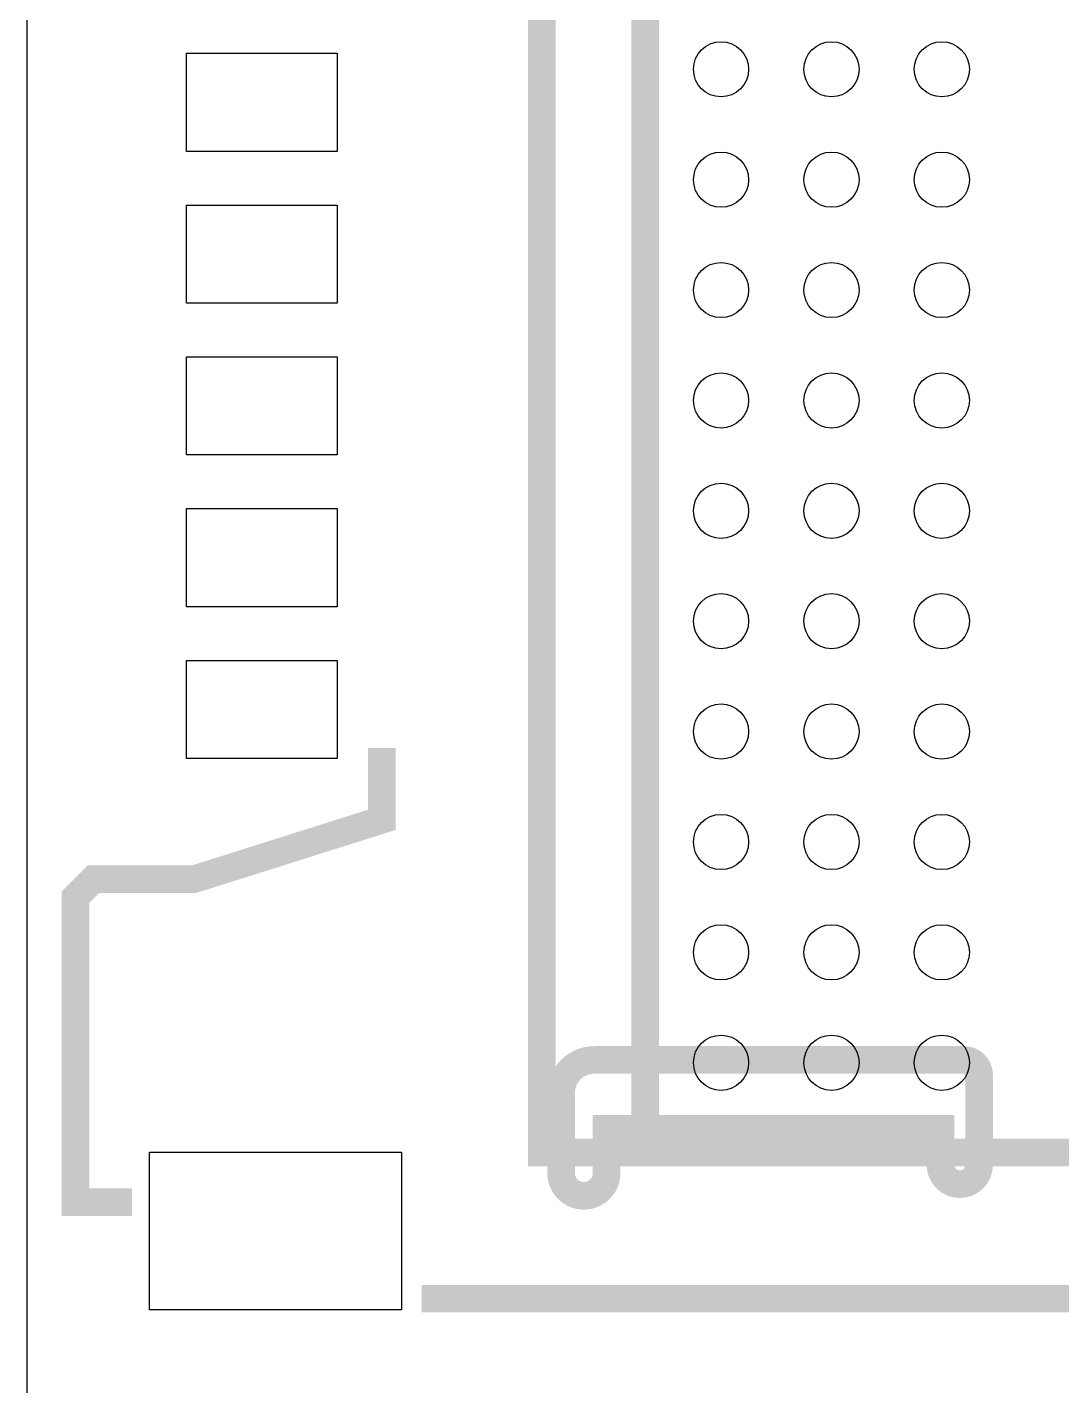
# Model space of a CAD drawing. Extents: x -18.1 to 63.6, y -0.2 to 55.2.
# Drawn here: x 0 to 7.5, y 5.3 to 15.14 of the extents above; entities that cross this region are included whole.
import ezdxf

# ---------------------------------------------------------------- set-up
doc = ezdxf.new("R2010")
doc.units = 0
doc.header["$MEASUREMENT"] = 0
for name, color, linetype in [('BG_OUTLINE', 4, 'CONTINUOUS'), ('PG_SILKSCREEN_BOTTOM', 10, 'CONTINUOUS'), ('PG_SILKSCREEN_TOP', 11, 'CONTINUOUS'), ('PIN_BOTTOM', 13, 'CONTINUOUS'), ('PIN_TOP', 12, 'CONTINUOUS')]:
    doc.layers.add(name, color=color, linetype=linetype)

msp = doc.modelspace()

# ---------------------------------------------------------------- linework, layer by layer
at = {"layer": 'BG_OUTLINE'}
msp.add_lwpolyline([(0, 2.3), (0, 37.7, -0.414214), (2.3, 40), (37.7, 40, -0.414214), (40, 37.7), (40, 2.3, -0.414214), (37.7, 0), (2.3, 0, -0.414214)], format="xyb", close=True, dxfattribs=at)
at = {"layer": 'PG_SILKSCREEN_BOTTOM', "const_width": 0.2}
for points in [[(12.7296, 20.2898), (3.7296, 20.2898), (3.7296, 6.9898), (12.7296, 6.9898)], [(11.9796, 6.9898), (4.4796, 6.9898), (4.4796, 20.2898), (11.9796, 20.2898)]]:
    msp.add_lwpolyline(points, close=True, dxfattribs=at)
at = {"layer": 'PG_SILKSCREEN_TOP', "const_width": 0.2}
for points in [[(0.76, 6.63), (0.35, 6.63), (0.35, 8.84), (0.48, 8.97), (1.21, 8.97), (2.57, 9.4), (2.57, 9.92)], [(2.86, 5.93), (11.13, 5.93)]]:
    msp.add_lwpolyline(points, dxfattribs=at)
msp.add_lwpolyline([(3.87, 6.92), (3.87, 7.42, -0.414214), (4.11, 7.66), (6.79, 7.66, -0.414214), (6.9, 7.55), (6.9, 6.9, -0.999917), (6.62, 6.9), (6.62, 7.16), (4.2, 7.16), (4.2, 6.84, -1), (3.87, 6.84), (3.87, 7.15)], format="xyb", dxfattribs=at)
at = {"layer": 'PIN_BOTTOM'}
for centre in [(5.0296, 14.8398), (5.8296, 14.8398), (6.6296, 14.8398), (5.0296, 14.0398), (5.8296, 14.0398), (6.6296, 14.0398), (5.0296, 13.2398), (5.8296, 13.2398), (6.6296, 13.2398), (5.0296, 12.4398), (5.8296, 12.4398), (6.6296, 12.4398), (5.0296, 11.6398), (5.8296, 11.6398), (6.6296, 11.6398), (5.0296, 10.8398), (5.8296, 10.8398), (6.6296, 10.8398), (5.0296, 10.0398), (5.8296, 10.0398), (6.6296, 10.0398), (5.0296, 9.2398), (5.8296, 9.2398), (6.6296, 9.2398), (5.0296, 8.4398), (5.8296, 8.4398), (6.6296, 8.4398), (5.0296, 7.6398), (5.8296, 7.6398), (6.6296, 7.6398)]:
    msp.add_circle(centre, 0.2, dxfattribs=at)
at = {"layer": 'PIN_TOP'}
for points in [[(2.2461, 14.2444), (1.1539, 14.2444), (1.1539, 14.9556), (2.2461, 14.9556)], [(2.2461, 13.1444), (1.1539, 13.1444), (1.1539, 13.8556), (2.2461, 13.8556)], [(2.2461, 12.0444), (1.1539, 12.0444), (1.1539, 12.7556), (2.2461, 12.7556)], [(2.2461, 10.9444), (1.1539, 10.9444), (1.1539, 11.6556), (2.2461, 11.6556)], [(2.2461, 9.8444), (1.1539, 9.8444), (1.1539, 10.5556), (2.2461, 10.5556)], [(2.7144, 5.8485), (0.8856, 5.8485), (0.8856, 6.9915), (2.7144, 6.9915)]]:
    msp.add_lwpolyline(points, close=True, dxfattribs=at)

doc.saveas('drawing.dxf')
